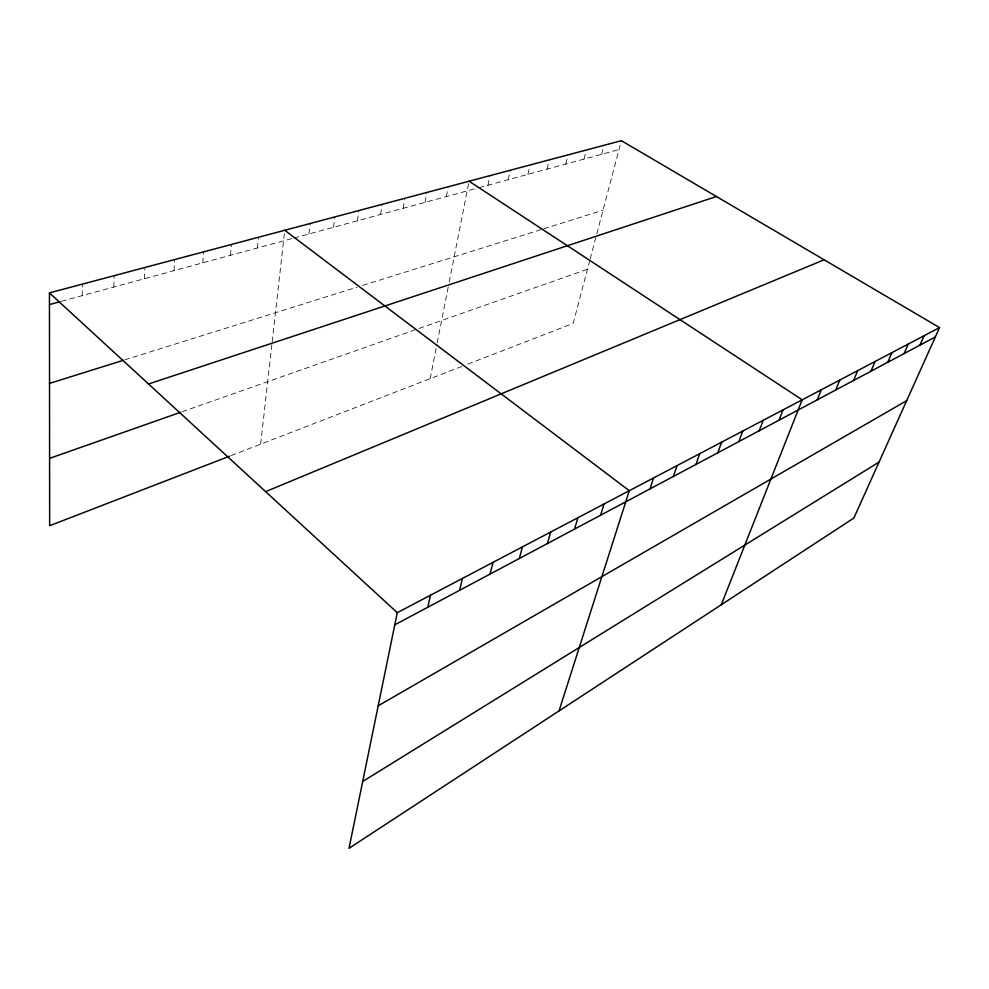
<?xml version="1.0" encoding="UTF-8"?>
<svg xmlns="http://www.w3.org/2000/svg" width="989" height="989" viewBox="0 0 989 989"><rect width="100%" height="100%" fill="white"/><g stroke="black" fill="none" stroke-linecap="round" stroke-linejoin="round"><path stroke-width="0.74" stroke-dasharray="4.95 3.71" d="M82.186 295.674L82.359 284.127M113.822 287.057L114.18 275.659M144.419 278.737L144.938 267.475M174.039 270.665L174.719 259.551M202.72 262.864L203.536 251.874M230.511 255.298L231.463 244.444M257.437 247.967L258.525 237.249M260.639 444.185L272 343.356M272.173 341.823L284.758 230.264M308.902 233.96L310.212 223.489M333.503 227.272L334.912 216.912M357.388 220.77L358.896 210.533M380.592 214.452L382.187 204.34M403.153 208.32L404.835 198.307M425.072 202.349L426.84 192.447M446.41 196.539L448.24 186.76M430.166 378.676L436.915 344.382M437.212 342.886L448.919 283.46M449.216 281.989L469.07 181.21M487.96 185.227L489.938 175.659M508.21 179.726L510.25 170.256M527.916 174.361L530.005 164.99M547.102 169.131L549.254 159.872M565.782 164.05L567.983 154.89M583.992 159.093L586.242 150.031M601.732 154.259L604.032 145.296M589.803 260.379L573.175 323.415L465.856 364.892M590.198 258.908L596.416 235.295M596.812 233.824L621.376 140.685M231.055 455.62L464.496 365.411M182.05 411.783L587.466 269.231M124.701 359.885L357.041 287.181M362.691 285.413L542.281 229.225M543.69 228.78L603.043 210.212M61.355 301.336L292.509 238.423M293.993 238.028L477.563 188.058M479.047 187.663L619.04 149.562"/><path stroke-width="1.48" d="M939.55 327.594L397.269 612.686L349.006 848.315L853.878 518.026L939.55 327.594L621.376 140.685L49.45 292.892L49.648 525.728L229.609 456.176M427.854 607.209L430.524 595.205M459.576 590.322L462.419 578.441M490.037 574.102L493.029 562.345M519.312 558.513L522.427 546.892M547.449 543.53L550.688 532.033M574.535 529.103L577.885 517.729M600.607 515.207L604.069 503.97M559.02 710.93L629.301 490.705L284.758 230.264M649.983 488.925L653.618 477.91M673.373 476.463L677.082 465.572M695.959 464.434L699.742 453.667M717.779 452.814L721.624 442.17M738.882 441.576L742.764 431.043M759.28 430.709L763.224 420.288M779.023 420.201L783.016 409.891M721.265 604.786L802.178 399.816L469.07 181.21M817.223 399.853L821.29 389.765M835.705 390.012L839.797 380.036M853.594 380.481L857.723 370.615M870.95 371.246L875.092 361.479M887.776 362.283L891.942 352.616M904.094 353.592L908.285 344.024M919.943 345.149L924.146 335.691M362.703 781.458L879.048 462.073M378.194 705.812L906.69 400.644M394.784 624.825L935.334 336.952M265.621 491.644L824.134 259.786M49.586 458.364L180.641 412.277M148.535 383.979L716.456 196.527M49.524 383.398L123.217 360.342M49.462 304.575L59.872 301.744M49.45 292.892L397.269 612.686"/></g></svg>
